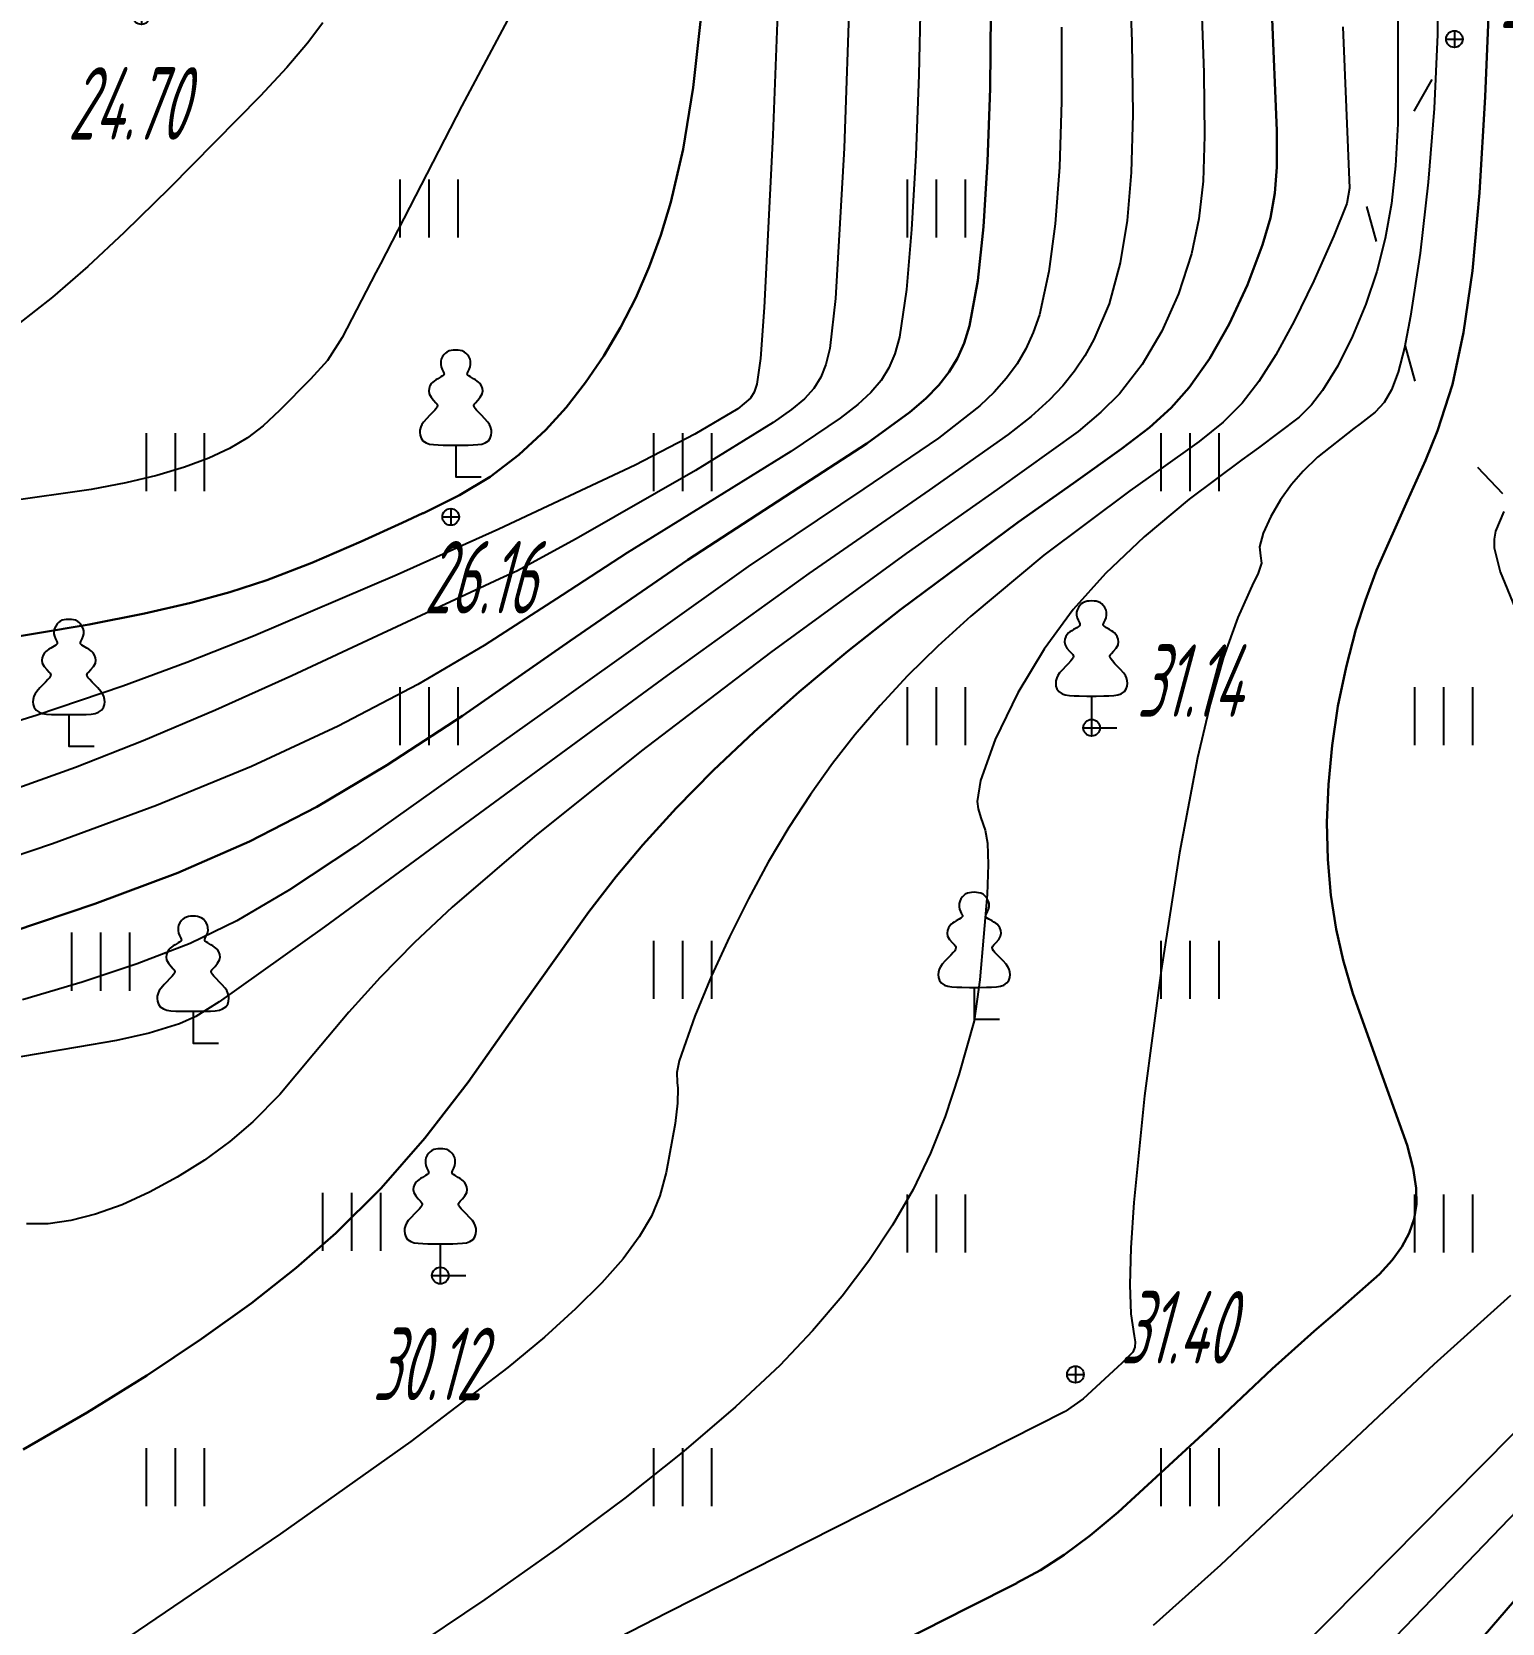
# Model space of a CAD drawing. Extents: x 1233805 to 1234355, y 654698 to 655114.
# Drawn here: x 1234258.92 to 1234279.21, y 654843.69 to 654865.64 of the extents above; entities that cross this region are included whole.
import ezdxf

# ---------------------------------------------------------------- set-up
doc = ezdxf.new("R2010")
doc.units = 0
doc.linetypes.add('ИИDash_05_15', pattern=[2, 0.5, -1.5])
for name, color, linetype, lineweight in [('ИИ_ГОРИЗОНТАЛИ_ОСН', 32, 'Continuous', 25), ('ИИ_ГОРИЗОНТАЛИ_УТОЛЩ', 32, 'Continuous', 30), ('ИИ_ОТМЕТКИ', 7, 'Continuous', 25), ('ИИ_УГОДЬЯ', 7, 'Continuous', 25)]:
    doc.layers.add(name, color=color, linetype=linetype, lineweight=lineweight)
doc.styles.add('VNIPISIMPLEXCUR', font='simplex.shx', dxfattribs={"width": 0.8, "oblique": 15})
doc.styles.add('ГОСТ 2.304 КУРСИВ', font='cs_gost2304.shx', dxfattribs={"oblique": 15})

# ---------------------------------------------------------------- blocks, each defined once
blk = doc.blocks.new('ИИ053881')
at = {"color": 0, "linetype": 'Continuous', "lineweight": 25}
blk.add_lwpolyline([(0, 0.875), (0.129, 0.876), (0.342, 0.878), (0.479, 0.882), (0.614, 0.891), (0.726, 0.907), (0.816, 0.94), (0.906, 1), (0.956, 1.071), (0.983, 1.151), (0.991, 1.231), (0.986, 1.295), (0.963, 1.379), (0.932, 1.445), (0.884, 1.516), (0.798, 1.61), (0.719, 1.692), (0.646, 1.766), (0.575, 1.842), (0.536, 1.889), (0.511, 1.929), (0.501, 1.967), (0.504, 1.992), (0.518, 2.017), (0.545, 2.049), (0.608, 2.115), (0.679, 2.198), (0.732, 2.29), (0.745, 2.372), (0.736, 2.444), (0.709, 2.515), (0.672, 2.575), (0.633, 2.617), (0.596, 2.646), (0.548, 2.678), (0.495, 2.709), (0.408, 2.76), (0.363, 2.789), (0.336, 2.812), (0.324, 2.831), (0.321, 2.846), (0.325, 2.865), (0.335, 2.89), (0.353, 2.928), (0.372, 2.968), (0.4, 3.034), (0.413, 3.103), (0.412, 3.19), (0.398, 3.247), (0.363, 3.319), (0.32, 3.377), (0.284, 3.414), (0.246, 3.444), (0.181, 3.476), (0.125, 3.489), (0.07, 3.496), (0, 3.5), (-0.07, 3.496), (-0.125, 3.489), (-0.181, 3.476), (-0.246, 3.444), (-0.284, 3.414), (-0.32, 3.377), (-0.363, 3.319), (-0.398, 3.247), (-0.412, 3.19), (-0.413, 3.103), (-0.4, 3.034), (-0.372, 2.968), (-0.353, 2.928), (-0.335, 2.89), (-0.325, 2.865), (-0.321, 2.846), (-0.324, 2.831), (-0.336, 2.812), (-0.363, 2.789), (-0.408, 2.76), (-0.495, 2.709), (-0.548, 2.678), (-0.596, 2.646), (-0.633, 2.617), (-0.672, 2.575), (-0.709, 2.515), (-0.736, 2.444), (-0.745, 2.372), (-0.732, 2.29), (-0.679, 2.198), (-0.608, 2.115), (-0.545, 2.049), (-0.518, 2.017), (-0.504, 1.992), (-0.501, 1.967), (-0.511, 1.929), (-0.536, 1.889), (-0.575, 1.842), (-0.646, 1.766), (-0.719, 1.692), (-0.798, 1.61), (-0.884, 1.516), (-0.932, 1.445), (-0.963, 1.379), (-0.986, 1.295), (-0.991, 1.231), (-0.983, 1.151), (-0.956, 1.071), (-0.906, 1), (-0.816, 0.94), (-0.726, 0.907), (-0.614, 0.891), (-0.479, 0.882), (-0.342, 0.878), (-0.129, 0.876)], close=True, dxfattribs=at)
blk.add_lwpolyline([(0, 0.875), (0, 0), (0.7, 0)], dxfattribs=at)
blk = doc.blocks.new('ии05402')
at = {"color": 0, "linetype": 'Continuous', "lineweight": 25}
for points in [[(-0.8, 0), (-0.8, 1.6)], [(0, 0), (0, 1.6)], [(0.8, 0), (0.8, 1.6)]]:
    blk.add_lwpolyline(points, dxfattribs=at)
blk = doc.blocks.new('PICKET')
at = {"color": 0, "linetype": 'Continuous', "lineweight": 25}
for p, q in [((-0.23, 0), (0.23, 0)), ((0, 0.23), (0, -0.23))]:
    blk.add_line(p, q, dxfattribs=at)
blk.add_circle((0, 0), 0.23, dxfattribs=at)
at = {"color": 0, "linetype": 'Continuous', "style": 'VNIPISIMPLEXCUR', "oblique": 15, "width": 0.8}
blk.add_attdef('OTMETKA', (1.25, 0.3), '', height=2, dxfattribs=at)
at = {"color": 8, "linetype": 'Continuous', "style": 'VNIPISIMPLEXCUR', "oblique": 15, "width": 0.8, "flags": 1}
blk.add_attdef('NOMER', (1.25, -2.7), '', height=2, dxfattribs=at)

msp = doc.modelspace()

# ---------------------------------------------------------------- linework, layer by layer
at = {"layer": 'ИИ_ГОРИЗОНТАЛИ_ОСН', "flags": 128}
for points, elevation in [([(1234274.033, 654867.227), (1234274.096, 654865.501), (1234274.108, 654864.495), (1234274.087, 654863.696), (1234274.03, 654863.032), (1234273.935, 654862.451), (1234273.781, 654861.882), (1234273.573, 654861.391), (1234273.446, 654861.167), (1234273.302, 654860.955), (1234273.141, 654860.753), (1234272.96, 654860.56), (1234272.707, 654860.33), (1234272.391, 654860.08), (1234271.299, 654859.315), (1234269.639, 654858.164), (1234267.685, 654856.758), (1234264.678, 654854.555), (1234262.954, 654853.29), (1234261.502, 654852.255), (1234261.179, 654852.054), (1234260.955, 654851.955), (1234260.534, 654851.825), (1234260.085, 654851.722), (1234259.548, 654851.631), (1234258.488, 654851.451)], 29), ([(1234278.328, 654866.915), (1234278.312, 654865.599), (1234278.265, 654864.577), (1234278.186, 654863.563), (1234278.076, 654862.583), (1234277.943, 654861.715), (1234277.856, 654861.277), (1234277.769, 654860.942), (1234277.679, 654860.7), (1234277.577, 654860.524), (1234277.454, 654860.388), (1234277.247, 654860.23), (1234277.157, 654860.165), (1234276.658, 654859.767), (1234276.461, 654859.578), (1234276.298, 654859.394), (1234276.145, 654859.182), (1234276.012, 654858.951), (1234275.909, 654858.719), (1234275.858, 654858.533), (1234275.872, 654858.409), (1234275.883, 654858.308), (1234275.832, 654858.157), (1234275.776, 654858.042), (1234275.557, 654857.557), (1234275.361, 654857.011), (1234275.174, 654856.364), (1234275, 654855.622), (1234274.751, 654854.31), (1234274.498, 654852.691), (1234274.272, 654850.96), (1234274.121, 654849.49), (1234274.08, 654848.866), (1234274.067, 654848.353), (1234274.082, 654847.956), (1234274.126, 654847.651), (1234274.141, 654847.568), (1234274.137, 654847.493), (1234274.108, 654847.425), (1234273.954, 654847.27), (1234273.9, 654847.223), (1234273.657, 654846.997), (1234273.422, 654846.78), (1234273.174, 654846.605), (1234273.172, 654846.604), (1234273.168, 654846.602), (1234271.666, 654845.844), (1234271.567, 654845.794), (1234267.685, 654843.831), (1234264.513, 654842.204)], 31.5), ([(1234275.03, 654866.755), (1234275.089, 654865.072), (1234275.099, 654864.202), (1234275.078, 654863.574), (1234275.021, 654863.058), (1234274.918, 654862.574), (1234274.74, 654862.024), (1234274.51, 654861.508), (1234274.236, 654861.045), (1234273.923, 654860.644), (1234273.669, 654860.389), (1234273.354, 654860.124), (1234272.239, 654859.323), (1234270.983, 654858.44), (1234269.109, 654857.073), (1234267.328, 654855.718), (1234265.851, 654854.538), (1234264.718, 654853.564), (1234264.197, 654853.075), (1234263.724, 654852.593), (1234263.292, 654852.114), (1234262.809, 654851.538), (1234262.339, 654850.981), (1234261.966, 654850.601), (1234261.649, 654850.332), (1234261.297, 654850.075), (1234260.924, 654849.838), (1234260.54, 654849.63), (1234260.162, 654849.458), (1234259.797, 654849.327), (1234259.455, 654849.239), (1234259.142, 654849.196), (1234258.844, 654849.197)], 29.5), ([(1234269.231, 654866.487), (1234269.14, 654864.212), (1234269.022, 654861.835), (1234268.973, 654861.131), (1234268.919, 654860.777), (1234268.882, 654860.667), (1234268.832, 654860.582), (1234268.66, 654860.437), (1234268.066, 654860.087), (1234267.242, 654859.658), (1234265.361, 654858.775), (1234263.958, 654858.146), (1234261.973, 654857.298), (1234261.057, 654856.938), (1234260.171, 654856.611), (1234258.988, 654856.21), (1234257.725, 654855.818)], 26.5), ([(1234270.204, 654866.29), (1234270.126, 654864.032), (1234270.005, 654861.958), (1234269.927, 654861.268), (1234269.874, 654861.049), (1234269.803, 654860.871), (1234269.707, 654860.717), (1234269.577, 654860.574), (1234269.401, 654860.426), (1234269.145, 654860.248), (1234268.075, 654859.587), (1234266.429, 654858.644), (1234265.609, 654858.197), (1234265.569, 654858.179), (1234265.373, 654858.092), (1234263.883, 654857.399), (1234263.755, 654857.338), (1234262.502, 654856.751), (1234261.449, 654856.279), (1234260.452, 654855.858), (1234259.518, 654855.491), (1234258.546, 654855.141)], 27), ([(1234271.177, 654866.093), (1234271.157, 654865.04), (1234271.115, 654863.932), (1234271.056, 654862.908), (1234270.987, 654862.082), (1234270.89, 654861.424), (1234270.826, 654861.195), (1234270.744, 654861.002), (1234270.636, 654860.828), (1234270.496, 654860.662), (1234270.313, 654860.494), (1234270.069, 654860.305), (1234269.39, 654859.847), (1234268.239, 654859.135), (1234267.13, 654858.45), (1234266.234, 654857.867), (1234265.156, 654857.17), (1234264.245, 654856.634), (1234263.145, 654856.058), (1234261.949, 654855.504), (1234260.637, 654854.964), (1234259.202, 654854.435), (1234257.772, 654853.953)], 27.5), ([(1234265.67, 654866.153), (1234264.848, 654864.616), (1234263.726, 654862.436), (1234263.664, 654862.315), (1234263.199, 654861.418), (1234262.995, 654861.103), (1234262.764, 654860.845), (1234262.336, 654860.414), (1234262.109, 654860.202), (1234261.893, 654860.038), (1234261.643, 654859.89), (1234261.357, 654859.755), (1234261.022, 654859.629), (1234260.64, 654859.515), (1234260.212, 654859.413), (1234259.735, 654859.321), (1234258.57, 654859.159)], 25.5), ([(1234277.765, 654865.822), (1234277.766, 654864.367), (1234277.735, 654863.786), (1234277.679, 654863.266), (1234277.593, 654862.786), (1234277.476, 654862.328), (1234277.326, 654861.88), (1234277.142, 654861.437), (1234276.936, 654861.029), (1234276.727, 654860.69), (1234276.574, 654860.493), (1234276.405, 654860.323), (1234275.845, 654859.899), (1234275.613, 654859.734), (1234274.885, 654859.188), (1234274.265, 654858.672), (1234273.732, 654858.165), (1234273.288, 654857.67), (1234272.885, 654857.123), (1234272.521, 654856.518), (1234272.21, 654855.877), (1234272.006, 654855.308), (1234271.961, 654855.022), (1234271.974, 654854.917), (1234272.014, 654854.797), (1234272.072, 654854.625), (1234272.102, 654854.444), (1234272.113, 654854.149), (1234272.1, 654853.739), (1234272, 654852.559), (1234271.921, 654851.995), (1234271.709, 654851.25), (1234271.52, 654850.674), (1234271.318, 654850.168), (1234271.076, 654849.669), (1234270.794, 654849.177), (1234270.468, 654848.685), (1234270.099, 654848.199), (1234269.689, 654847.718), (1234269.237, 654847.243), (1234268.628, 654846.67), (1234267.915, 654846.059), (1234267.101, 654845.412), (1234266.185, 654844.731), (1234265.169, 654844.015), (1234264.058, 654843.267)], 31), ([(1234262.931, 654865.758), (1234262.719, 654865.477), (1234262.436, 654865.144), (1234262.069, 654864.747), (1234260.814, 654863.479), (1234260.192, 654862.868), (1234259.688, 654862.398), (1234259.203, 654861.978), (1234258.734, 654861.606)], 25), ([(1234273.123, 654865.699), (1234273.124, 654864.675), (1234273.096, 654863.771), (1234273.039, 654862.989), (1234272.952, 654862.328), (1234272.819, 654861.733), (1234272.733, 654861.488), (1234272.632, 654861.265), (1234272.511, 654861.057), (1234272.367, 654860.859), (1234272.197, 654860.667), (1234271.996, 654860.475), (1234271.426, 654860.029), (1234270.398, 654859.334), (1234268.803, 654858.259), (1234266.135, 654856.359), (1234263.384, 654854.404), (1234262.472, 654853.802), (1234261.745, 654853.376), (1234261.1, 654853.062), (1234260.371, 654852.781), (1234259.612, 654852.53), (1234258.787, 654852.283)], 28.5), ([(1234277.006, 654865.705), (1234277.099, 654863.477), (1234277.06, 654863.268), (1234276.883, 654862.821), (1234276.606, 654862.2), (1234276.335, 654861.645), (1234276.082, 654861.182), (1234275.85, 654860.814), (1234275.618, 654860.515), (1234275.354, 654860.253), (1234275.025, 654859.986), (1234274.465, 654859.583), (1234274.07, 654859.303), (1234272.883, 654858.416), (1234271.873, 654857.576), (1234271.419, 654857.161), (1234271.002, 654856.751), (1234270.622, 654856.346), (1234270.278, 654855.946), (1234269.964, 654855.544), (1234269.659, 654855.116), (1234269.364, 654854.661), (1234269.079, 654854.182), (1234268.805, 654853.679), (1234268.544, 654853.155), (1234268.297, 654852.614), (1234268.066, 654852.06), (1234267.847, 654851.443), (1234267.816, 654851.281), (1234267.821, 654851.145), (1234267.829, 654851.065), (1234267.826, 654850.858), (1234267.796, 654850.58), (1234267.671, 654849.902), (1234267.584, 654849.58), (1234267.467, 654849.302), (1234267.299, 654849.015), (1234267.075, 654848.712), (1234266.781, 654848.38), (1234266.42, 654848.021), (1234265.989, 654847.633), (1234265.485, 654847.214), (1234264.144, 654846.192), (1234262.349, 654844.918), (1234260.139, 654843.42)], 30.5), ([(1234279.227, 654859.021), (1234279.115, 654858.748), (1234279.093, 654858.636), (1234279.095, 654858.517), (1234279.178, 654858.187), (1234279.38, 654857.695)], 32.5), ([(1234281.46, 654848.422), (1234276.386, 654843.296)], 33), ([(1234279.322, 654848.205), (1234278.264, 654847.254), (1234276.731, 654845.815), (1234275.319, 654844.489), (1234274.391, 654843.655)], 32.5), ([(1234280.69, 654846.57), (1234278.488, 654844.279), (1234277.48, 654843.239)], 33.5)]:
    msp.add_lwpolyline(points, dxfattribs=dict(at, elevation=elevation))
at = {"layer": 'ИИ_ГОРИЗОНТАЛИ_УТОЛЩ', "flags": 128}
for points, elevation in [([(1234275.957, 654867.569), (1234276.094, 654864.275), (1234276.095, 654863.771), (1234276.07, 654863.41), (1234276.009, 654863.071), (1234275.9, 654862.698), (1234275.691, 654862.148), (1234275.437, 654861.604), (1234275.165, 654861.126), (1234274.887, 654860.729), (1234274.638, 654860.45), (1234274.339, 654860.18), (1234273.953, 654859.882), (1234273.29, 654859.411), (1234272.526, 654858.871), (1234270.9, 654857.665), (1234270.177, 654857.092), (1234269.507, 654856.532), (1234268.886, 654855.983), (1234268.319, 654855.449), (1234267.806, 654854.929), (1234267.346, 654854.424), (1234266.978, 654853.984), (1234266.602, 654853.499), (1234265.693, 654852.222), (1234264.936, 654851.151), (1234264.338, 654850.376), (1234263.735, 654849.686), (1234263.111, 654849.066), (1234262.565, 654848.59), (1234261.947, 654848.103), (1234261.258, 654847.608), (1234260.503, 654847.105), (1234259.678, 654846.594), (1234258.797, 654846.084)], 30), ([(1234279.029, 654866.182), (1234278.973, 654864.741), (1234278.892, 654863.415), (1234278.794, 654862.34), (1234278.673, 654861.489), (1234278.518, 654860.773), (1234278.314, 654860.13), (1234278.149, 654859.724), (1234277.898, 654859.172), (1234277.473, 654858.21), (1234277.319, 654857.798), (1234277.188, 654857.391), (1234277.051, 654856.871), (1234276.94, 654856.333), (1234276.858, 654855.791), (1234276.808, 654855.253), (1234276.788, 654854.729), (1234276.8, 654854.219), (1234276.842, 654853.728), (1234276.915, 654853.259), (1234277.012, 654852.831), (1234277.145, 654852.372), (1234277.556, 654851.227), (1234277.895, 654850.28), (1234277.979, 654849.958), (1234278.02, 654849.689), (1234278.022, 654849.468), (1234277.99, 654849.262), (1234277.924, 654849.066), (1234277.822, 654848.876), (1234277.688, 654848.694), (1234277.511, 654848.501), (1234276.935, 654847.99), (1234276.611, 654847.714), (1234276.032, 654847.194), (1234275.194, 654846.406), (1234273.906, 654845.218), (1234273.52, 654844.898), (1234273.161, 654844.631), (1234272.833, 654844.418), (1234272.509, 654844.242), (1234272.507, 654844.241), (1234271.841, 654843.904), (1234270.29, 654843.116)], 32), ([(1234268.146, 654865.818), (1234268.04, 654864.866), (1234267.902, 654864.019), (1234267.733, 654863.285), (1234267.596, 654862.833), (1234267.434, 654862.393), (1234267.249, 654861.967), (1234267.04, 654861.558), (1234266.809, 654861.167), (1234266.558, 654860.798), (1234266.29, 654860.455), (1234266.008, 654860.144), (1234265.638, 654859.8), (1234265.241, 654859.5), (1234264.819, 654859.244), (1234264.319, 654858.998), (1234264.314, 654858.995), (1234264.028, 654858.863), (1234263.462, 654858.606), (1234262.779, 654858.312), (1234262.157, 654858.074), (1234261.648, 654857.906), (1234261.109, 654857.759), (1234260.472, 654857.613), (1234259.709, 654857.462), (1234257.481, 654857.09)], 26), ([(1234272.15, 654865.896), (1234272.141, 654864.856), (1234272.105, 654863.849), (1234272.047, 654862.947), (1234271.97, 654862.205), (1234271.855, 654861.58), (1234271.78, 654861.343), (1234271.689, 654861.135), (1234271.574, 654860.944), (1234271.431, 654860.762), (1234271.254, 654860.58), (1234271.033, 654860.39), (1234270.437, 654859.958), (1234269.403, 654859.287), (1234267.967, 654858.355), (1234266.344, 654857.234), (1234264.857, 654856.203), (1234263.815, 654855.519), (1234262.851, 654854.948), (1234261.921, 654854.469), (1234260.932, 654854.037), (1234259.787, 654853.608), (1234258.655, 654853.229)], 28), ([(1234279.464, 654844.101), (1234278.652, 654843.165)], 34)]:
    msp.add_lwpolyline(points, dxfattribs=dict(at, elevation=elevation))
at = {"layer": 'ИИ_УГОДЬЯ', "linetype": 'ИИDash_05_15', "flags": 128}
msp.add_lwpolyline([(1234285.911, 654903.474), (1234282.647, 654903.033), (1234278.871, 654902.702), (1234277.054, 654901.349), (1234275.552, 654897.05), (1234272.682, 654894.709), (1234270.754, 654894.136), (1234265.733, 654887.181), (1234263.846, 654881.812), (1234265.389, 654879.327), (1234273.623, 654881.807), (1234275.272, 654883.121), (1234279.18, 654880.476), (1234278.794, 654876.139), (1234279.605, 654871.89), (1234278.546, 654865.536), (1234277.305, 654863.325), (1234278.11, 654860.428), (1234279.469, 654858.997), (1234281.674, 654858.331), (1234283.673, 654858.728), (1234284.072, 654859.628), (1234284.414, 654863.199), (1234285.125, 654865.724), (1234287.522, 654866.311), (1234294.333, 654865.8), (1234298.565, 654869.411), (1234300.324, 654875.089), (1234301.267, 654878.847)], dxfattribs=at)

# ---------------------------------------------------------------- block references
at = {"layer": 'ИИ_ОТМЕТКИ'}
ref = msp.add_blockref('PICKET', (1234278.546, 654865.536, 31.584), dxfattribs=dict(at, xscale=0.5, yscale=0.5, zscale=0.5))
ref.add_attrib('OTMETKA', '31.58', (1234279.171, 654865.686, 31.584), dxfattribs={"layer": '0', "color": 0, "linetype": 'Continuous', "height": 1, "style": 'ГОСТ 2.304 КУРСИВ', "oblique": 15, "width": 0.65})
ref = msp.add_blockref('PICKET', (1234260.428, 654865.852, 24.704), dxfattribs=dict(at, xscale=0.5, yscale=0.5, zscale=0.5))
ref.add_attrib('OTMETKA', '24.70', (1234259.413, 654864.148, 24.704), dxfattribs={"layer": '0', "color": 0, "linetype": 'Continuous', "height": 1, "style": 'ГОСТ 2.304 КУРСИВ', "oblique": 15, "width": 0.65})
ref = msp.add_blockref('PICKET', (1234264.696, 654858.944, 26.162), dxfattribs=dict(at, xscale=0.5, yscale=0.5, zscale=0.5))
ref.add_attrib('OTMETKA', '26.16', (1234264.326, 654857.613, 26.162), dxfattribs={"layer": '0', "color": 0, "linetype": 'Continuous', "height": 1, "style": 'ГОСТ 2.304 КУРСИВ', "oblique": 15, "width": 0.65})
ref = msp.add_blockref('PICKET', (1234273.54, 654856.037, 31.144), dxfattribs=dict(at, xscale=0.5, yscale=0.5, zscale=0.5))
ref.add_attrib('OTMETKA', '31.14', (1234274.165, 654856.187, 31.144), dxfattribs={"layer": '0', "color": 0, "linetype": 'Continuous', "height": 1, "style": 'ГОСТ 2.304 КУРСИВ', "oblique": 15, "width": 0.65})
ref = msp.add_blockref('PICKET', (1234264.553, 654848.481, 30.121), dxfattribs=dict(at, xscale=0.5, yscale=0.5, zscale=0.5))
ref.add_attrib('OTMETKA', '30.12', (1234263.619, 654846.763, 30.121), dxfattribs={"layer": '0', "color": 0, "linetype": 'Continuous', "height": 1, "style": 'ГОСТ 2.304 КУРСИВ', "oblique": 15, "width": 0.65})
ref = msp.add_blockref('PICKET', (1234273.317, 654847.118, 31.4), dxfattribs=dict(at, xscale=0.5, yscale=0.5, zscale=0.5))
ref.add_attrib('OTMETKA', '31.40', (1234273.942, 654847.268, 31.4), dxfattribs={"layer": '0', "color": 0, "linetype": 'Continuous', "height": 1, "style": 'ГОСТ 2.304 КУРСИВ', "oblique": 15, "width": 0.65})
at = {"layer": 'ИИ_УГОДЬЯ', "xscale": 0.5, "yscale": 0.5, "zscale": 0.5}
for name, p in [('ии05402', (1234264.4, 654862.799)), ('ии05402', (1234271.4, 654862.799)), ('ИИ053881', (1234264.765, 654859.496, -11.67)), ('ии05402', (1234260.9, 654859.299)), ('ии05402', (1234267.9, 654859.299)), ('ии05402', (1234274.9, 654859.299)), ('ИИ053881', (1234273.54, 654856.037, -11.67)), ('ИИ053881', (1234259.427, 654855.781, -11.67)), ('ии05402', (1234264.4, 654855.799)), ('ии05402', (1234271.4, 654855.799)), ('ии05402', (1234278.4, 654855.799)), ('ИИ053881', (1234271.919, 654852.018, -11.67)), ('ИИ053881', (1234261.141, 654851.689, -11.67)), ('ии05402', (1234259.867, 654852.411)), ('ии05402', (1234267.9, 654852.299)), ('ии05402', (1234274.9, 654852.299)), ('ИИ053881', (1234264.553, 654848.481, -11.67)), ('ии05402', (1234263.332, 654848.822)), ('ии05402', (1234271.4, 654848.799)), ('ии05402', (1234278.4, 654848.799)), ('ии05402', (1234260.9, 654845.299)), ('ии05402', (1234267.9, 654845.299)), ('ии05402', (1234274.9, 654845.299))]:
    msp.add_blockref(name, p, dxfattribs=at)

doc.saveas('drawing.dxf')
